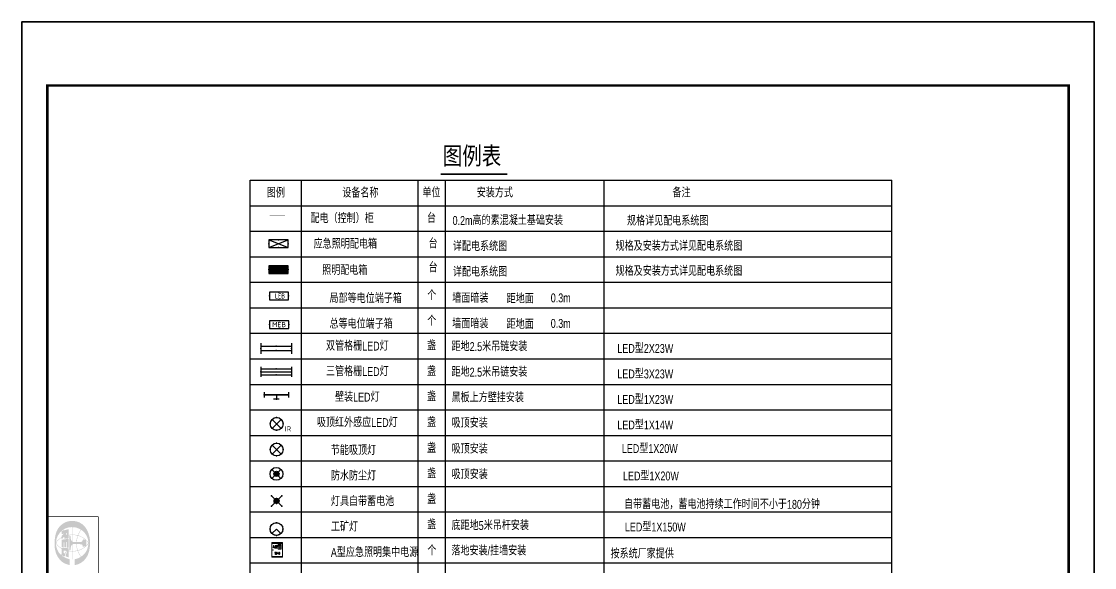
# Model space of a CAD drawing. Extents: x -124594 to 516503, y -3148 to 203159.
# Drawn here: x -58609 to -16589, y 181754 to 203159 of the extents above; entities that cross this region are included whole.
import ezdxf
from ezdxf.enums import TextEntityAlignment as Align

# ---------------------------------------------------------------- set-up
doc = ezdxf.new("R2010")
doc.units = 0
doc.header["$LTSCALE"] = 1000
doc.header["$MEASUREMENT"] = 0
for name, color, linetype in [('DIM_SYMB', 3, 'Continuous'), ('EQUIP-照明', 3, 'Continuous'), ('EQUIP-箱柜', 3, 'Continuous'), ('PMSBB', 3, 'Continuous'), ('PUB_TEXT', 7, 'Continuous'), ('PUB_TITLE', 4, 'Continuous'), ('SIG_TEXT', 7, 'Continuous'), ('图签目录', 255, 'Continuous'), ('打印框线', 7, 'Continuous'), ('标准打印框线2025-06-19-05-44', 7, 'Continuous')]:
    doc.layers.add(name, color=color, linetype=linetype)
doc.styles.add('-宋体', font='宋体.ttf', dxfattribs={"width": 0.7})
doc.styles.add('_TCH_LABEL', font='COMPLEX', dxfattribs={"bigfont": 'GBCBIG'})
doc.styles.add('_TEL_ATTDEF', font='GBENOR', dxfattribs={"width": 0.8, "height": 3, "bigfont": 'GBCBIG'})
doc.styles.add('_TEL_DIM', font='SIMPLEX', dxfattribs={"width": 0.8, "height": 3.5, "bigfont": 'HZTXT'})
doc.styles.add('HZTXT', font='ros.shx', dxfattribs={"width": 0.7, "bigfont": 'hztxt.shx'})
doc.styles.get("Standard").update_dxf_attribs({"font": 'gbenor.shx', "bigfont": 'gbcbig.shx'})
doc.styles.add('宋体', font='宋体.ttf')

# ---------------------------------------------------------------- blocks, each defined once
blk = doc.blocks.new('$equip$00001160')
for p, q in [((-1.2, 0.417), (-1.2, -0.417)), ((-1.2, 0.167), (1.2, 0.167)), ((1.2, 0.417), (1.2, -0.417)), ((-1.2, -0.167), (1.2, -0.167))]:
    blk.add_line(p, q)
at = {"const_width": 0.1}
for points in [[(-1.2, 0.167), (1.2, 0.167)], [(-1.2, -0.167), (1.2, -0.167)]]:
    blk.add_lwpolyline(points, dxfattribs=at)
at = {"layer": 'EQUIP-照明'}
for p in [(-1.2, 0), (0, 0.167), (1.2, 0), (0, -0.167)]:
    blk.add_point(p, dxfattribs=at)
at = {"layer": 'EQUIP-照明', "flags": 9}
blk.add_attdef('A', (0, 0), '', height=0.00002, dxfattribs=at)
blk = doc.blocks.new('*X98')
at = {"color": 0}
for p, q in [((-250, 33), (-83, 200)), ((-250, 68), (-118, 200)), ((-250, 104), (-154, 200)), ((-250, 139), (-189, 200)), ((-250, 174), (-224, 200)), ((-247, 0), (-47, 200)), ((-212, 0), (-12, 200)), ((-177, 0), (23, 200)), ((-141, 0), (59, 200)), ((-106, 0), (94, 200)), ((-71, 0), (129, 200)), ((-35, 0), (165, 200)), ((0, 0), (200, 200)), ((35, 0), (235, 200)), ((71, 0), (250, 179)), ((106, 0), (250, 144)), ((141, 0), (250, 109)), ((177, 0), (250, 73)), ((212, 0), (250, 38)), ((247, 0), (250, 3))]:
    blk.add_line(p, q, dxfattribs=at)
blk = doc.blocks.new('$equip$00001421')
for p, q in [((0.75, 0.6), (-0.75, 0.6)), ((-0.75, 0.6), (-0.75, 0)), ((-0.75, 0), (0.75, 0)), ((0.75, 0), (0.75, 0.6))]:
    blk.add_line(p, q)
at = {"const_width": 0.6}
blk.add_lwpolyline([(-0.75, 0.3), (0.75, 0.3)], dxfattribs=at)
for p in [(-0.75, 0.3), (0, 0.6), (0, 0), (0.75, 0.3)]:
    blk.add_point(p)
at = {"xscale": 0.0030000000006112, "yscale": 0.0030000000006112, "zscale": 0.0030000000006112}
blk.add_blockref('*X98', (0, 0), dxfattribs=at)
at = {"style": '_TCH_LABEL', "flags": 9}
blk.add_attdef('A', (0, 0), '', height=0.00002, dxfattribs=at)
blk = doc.blocks.new('$equip$00001424')
for p, q in [((-0.75, 0), (0.75, 0.6)), ((-0.75, 0.6), (0.75, 0)), ((0.75, 0.6), (-0.75, 0.6)), ((-0.75, 0.6), (-0.75, 0)), ((-0.75, 0), (0.75, 0)), ((0.75, 0), (0.75, 0.6))]:
    blk.add_line(p, q)
for p in [(-0.75, 0.3), (0, 0.6), (0, 0), (0.75, 0.3)]:
    blk.add_point(p)
at = {"style": '_TCH_LABEL', "flags": 9}
blk.add_attdef('A', (0, 0), '', height=0.00002, dxfattribs=at)
blk = doc.blocks.new('$equip$00002539')
for p, q in [((-0.354, 0.354), (0.354, -0.354)), ((0.354, 0.354), (-0.354, -0.354))]:
    blk.add_line(p, q)
at = {"const_width": 0.04}
blk.add_lwpolyline([(-0.5, 0, 1), (0.5, 0, 1), (-0.5, 0, 0.911406)], format="xyb", dxfattribs=at)
blk.add_circle((0, 0), 0.5)
for p in [(-0.5, 0), (0, 0.5), (0.5, 0), (0, -0.5)]:
    blk.add_point(p)
at = {"color": 7, "style": '_TEL_DIM', "flags": 1}
blk.add_attdef('A', text='', height=0.00002, dxfattribs=at).set_placement((0, 0), align=Align.MIDDLE_CENTER)
blk = doc.blocks.new('$equip$00001149')
for p, q in [((-0.354, 0.354), (0.354, -0.354)), ((0.354, 0.354), (-0.354, -0.354))]:
    blk.add_line(p, q)
for radius in [0.5, 0.2]:
    blk.add_circle((0, 0), radius)
for points in [[(-0.173, 0.1), (0.173, 0.1), (-0.2, 0), (0.2, 0)], [(-0.173, -0.1), (0.173, -0.1), (-0.2, 0), (0.2, 0)], [(-0.1, 0.173), (0.1, 0.173), (-0.173, 0.1), (0.173, 0.1)], [(0, 0.2), (0, 0.2), (-0.1, 0.173), (0.1, 0.173)], [(-0.1, -0.173), (0.1, -0.173), (-0.173, -0.1), (0.173, -0.1)], [(0, -0.2), (0, -0.2), (-0.1, -0.173), (0.1, -0.173)]]:
    blk.add_solid(points)
at = {"flags": 9}
blk.add_attdef('A', (0, 0), '', height=0.00002, dxfattribs=at)
blk = doc.blocks.new('$equip$00002908')
for p, q in [((0.75, 0.6), (-0.75, 0.6)), ((-0.75, 0.6), (-0.75, 0)), ((-0.75, 0), (0.75, 0)), ((0.75, 0), (0.75, 0.6))]:
    blk.add_line(p, q)
at = {"const_width": 0.05}
blk.add_lwpolyline([(-0.75, 0.6), (-0.75, 0), (0.75, 0), (0.75, 0.6), (-0.75, 0.6), (-0.75, 0)], dxfattribs=at)
for p in [(-0.75, 0.3), (0, 0.6), (0, 0), (0.75, 0.3)]:
    blk.add_point(p)
at = {"color": 7, "style": '_TEL_ATTDEF', "width": 0.8}
blk.add_text('LEB', height=0.4, dxfattribs=at).set_placement((-0.308, 0.1))
at = {"color": 7, "style": '_TEL_DIM', "flags": 1}
blk.add_attdef('A', text='', height=0.00002, rotation=90, dxfattribs=at).set_placement((0, 0), align=Align.MIDDLE_CENTER)
blk = doc.blocks.new('$equip$00002907')
for p, q in [((0.75, 0.6), (-0.75, 0.6)), ((-0.75, 0.6), (-0.75, 0)), ((-0.75, 0), (0.75, 0)), ((0.75, 0), (0.75, 0.6))]:
    blk.add_line(p, q)
at = {"const_width": 0.05}
blk.add_lwpolyline([(-0.75, 0.6), (-0.75, 0), (0.75, 0), (0.75, 0.6), (-0.75, 0.6), (-0.75, 0)], dxfattribs=at)
for p in [(-0.75, 0.3), (0, 0.6), (0, 0), (0.75, 0.3)]:
    blk.add_point(p)
at = {"color": 7, "style": '_TEL_DIM'}
blk.add_attdef('$TEXT$', text='', height=0.4, dxfattribs=at).set_placement((0, 0.3), align=Align.MIDDLE_CENTER)
at = {"color": 7, "style": '_TEL_DIM', "flags": 1}
for tag in ['A', 'REMARK']:
    blk.add_attdef(tag, text='', height=0.00002, dxfattribs=at).set_placement((0, 0), align=Align.MIDDLE_CENTER)
blk = doc.blocks.new('$equip$00001161')
for p, q in [((-1.2, 0.4), (-1.2, -0.4)), ((-1.2, 0.233), (1.2, 0.233)), ((-1.2, 0), (1.2, 0)), ((1.2, 0.4), (1.2, -0.4)), ((-1.2, -0.233), (1.2, -0.233))]:
    blk.add_line(p, q)
at = {"const_width": 0.08}
for points in [[(-1.2, 0.233), (1.2, 0.233)], [(-1.2, 0), (1.2, 0)], [(-1.2, -0.233), (1.2, -0.233)]]:
    blk.add_lwpolyline(points, dxfattribs=at)
at = {"layer": 'EQUIP-照明'}
for p in [(-1.2, 0), (0, 0.233), (1.2, 0), (0, -0.233)]:
    blk.add_point(p, dxfattribs=at)
at = {"layer": 'EQUIP-照明', "flags": 9}
blk.add_attdef('A', (0, 0), '', height=0.00002, dxfattribs=at)
blk = doc.blocks.new('$equip$00001164')
for p, q in [((-1.2, 0.66), (-1.2, 0.16)), ((-1.2, 0.41), (1.2, 0.41)), ((0, 0.41), (0, 0)), ((0, 0), (0, 0)), ((1.2, 0.66), (1.2, 0.16))]:
    blk.add_line(p, q)
at = {"const_width": 0.14}
for points in [[(-1.2, 0.41), (1.2, 0.41)], [(-0.28, 0), (0.28, 0)]]:
    blk.add_lwpolyline(points, dxfattribs=at)
for p in [(-1.2, 0.41), (0, 0.41), (0, 0), (1.2, 0.41)]:
    blk.add_point(p)
at = {"flags": 9}
blk.add_attdef('A', (0, 0), '', height=0.00002, dxfattribs=at)
blk = doc.blocks.new('$equip$00002530')
for p, q in [((-0.354, 0.354), (0.354, -0.354)), ((0.354, 0.354), (-0.354, -0.354))]:
    blk.add_line(p, q)
at = {"const_width": 0.0667}
blk.add_lwpolyline([(0, 0.5, -1), (0, -0.5, -1), (0, 0.5, -2.479085)], format="xyb", dxfattribs=at)
blk.add_circle((0, 0), 0.5)
for p in [(-0.5, 0), (0, 0.5), (0.5, 0), (0, -0.5)]:
    blk.add_point(p)
at = {"color": 7, "style": '_TEL_DIM', "flags": 1}
blk.add_attdef('A', text='', height=0.00002, dxfattribs=at).set_placement((0, 0), align=Align.MIDDLE_CENTER)
at = {"color": 7, "style": '_TEL_DIM'}
blk.add_attdef('$TEXT$', text='', height=0.4, dxfattribs=at).set_placement((0.887, -0.396), align=Align.MIDDLE_CENTER)
blk = doc.blocks.new('$equip$00001198')
for p, q in [((0.5, 0.5), (-0.5, -0.5)), ((-0.5, 0.5), (0.5, -0.5))]:
    blk.add_line(p, q)
blk.add_circle((0, 0), 0.25)
for p in [(-0.5, 0.5), (-0.25, 0), (0, 0.25), (0.25, 0), (0.5, 0.5), (-0.5, -0.5), (0, -0.25), (0.5, -0.5)]:
    blk.add_point(p)
for points in [[(-0.22, 0.12), (0.22, 0.12), (-0.25, 0), (0.25, 0)], [(-0.22, -0.12), (0.22, -0.12), (-0.25, 0), (0.25, 0)], [(-0.12, 0.22), (0.12, 0.22), (-0.22, 0.12), (0.22, 0.12)], [(0, 0.25), (0, 0.25), (-0.12, 0.22), (0.12, 0.22)], [(-0.12, -0.22), (0.12, -0.22), (-0.22, -0.12), (0.22, -0.12)], [(0, -0.25), (0, -0.25), (-0.12, -0.22), (0.12, -0.22)]]:
    blk.add_solid(points)
at = {"flags": 9}
blk.add_attdef('A', (0, 0), '', height=0.00002, dxfattribs=at)
blk = doc.blocks.new('$equip$00002831')
for q in [(-0.354, -0.354), (0.354, -0.354)]:
    blk.add_line((0, 0), q)
at = {"const_width": 0.0667}
blk.add_lwpolyline([(0.5, 0, 1), (-0.5, 0, 1), (0.5, 0, -2.700563)], format="xyb", dxfattribs=at)
blk.add_circle((0, 0), 0.5)
for p in [(-0.5, 0), (0, 0.5), (0.5, 0), (0, -0.5)]:
    blk.add_point(p)
at = {"color": 7, "style": '_TEL_DIM', "flags": 1}
for tag in ['A', 'REMARK']:
    blk.add_attdef(tag, text='', height=0.00002, dxfattribs=at).set_placement((0, 0), align=Align.MIDDLE_CENTER)
blk = doc.blocks.new('$equip_U$00000189(cyquan-PC)')
at = {"color": 254, "lineweight": 0}
for p, q in [((-0.28, -0.48), (-0.296, -0.48)), ((-0.296, -0.509), (-0.28, -0.509))]:
    blk.add_line(p, q, dxfattribs=at)
at = {"lineweight": 0}
for p, q in [((-0.254, -0.2), (-0.288, -0.346)), ((-0.288, -0.346), (-0.271, -0.346)), ((-0.271, -0.346), (-0.262, -0.301)), ((-0.262, -0.301), (-0.232, -0.301)), ((-0.259, -0.285), (-0.248, -0.234)), ((-0.236, -0.285), (-0.259, -0.285)), ((-0.241, -0.2), (-0.254, -0.2)), ((-0.248, -0.234), (-0.247, -0.234)), ((-0.247, -0.234), (-0.236, -0.285)), ((-0.207, -0.346), (-0.241, -0.2)), ((-0.232, -0.301), (-0.223, -0.346)), ((-0.223, -0.346), (-0.207, -0.346)), ((-0.146, -0.234), (-0.157, -0.234)), ((-0.157, -0.234), (-0.157, -0.25)), ((-0.157, -0.25), (-0.153, -0.25)), ((-0.146, -0.279), (-0.157, -0.286)), ((-0.157, -0.286), (-0.153, -0.292)), ((-0.146, -0.352), (-0.157, -0.351)), ((-0.157, -0.351), (-0.157, -0.367)), ((-0.157, -0.367), (-0.156, -0.367)), ((-0.156, -0.367), (-0.146, -0.366)), ((-0.153, -0.25), (-0.142, -0.249)), ((-0.153, -0.292), (-0.146, -0.302)), ((-0.138, -0.186), (-0.149, -0.185)), ((-0.149, -0.185), (-0.149, -0.2)), ((-0.149, -0.2), (-0.14, -0.2)), ((-0.134, -0.235), (-0.146, -0.234)), ((-0.139, -0.271), (-0.146, -0.279)), ((-0.146, -0.302), (-0.137, -0.294)), ((-0.146, -0.302), (-0.146, -0.302)), ((-0.134, -0.352), (-0.146, -0.352)), ((-0.146, -0.366), (-0.134, -0.366)), ((-0.142, -0.249), (-0.131, -0.249)), ((-0.139, -0.31), (-0.141, -0.326)), ((-0.141, -0.326), (-0.136, -0.325)), ((-0.14, -0.2), (-0.129, -0.199)), ((-0.138, -0.27), (-0.139, -0.271)), ((-0.128, -0.31), (-0.139, -0.31)), ((-0.126, -0.186), (-0.138, -0.186)), ((-0.133, -0.258), (-0.138, -0.27)), ((-0.137, -0.294), (-0.129, -0.283)), ((-0.136, -0.325), (-0.124, -0.325)), ((-0.13, -0.235), (-0.134, -0.235)), ((-0.134, -0.352), (-0.134, -0.352)), ((-0.087, -0.352), (-0.134, -0.352)), ((-0.134, -0.366), (-0.025, -0.366)), ((-0.131, -0.249), (-0.133, -0.258)), ((-0.129, -0.221), (-0.13, -0.235)), ((-0.129, -0.199), (-0.129, -0.206)), ((-0.129, -0.206), (-0.129, -0.221)), ((-0.129, -0.283), (-0.126, -0.276)), ((-0.117, -0.311), (-0.128, -0.31)), ((-0.087, -0.186), (-0.126, -0.186)), ((-0.126, -0.276), (-0.121, -0.264)), ((-0.124, -0.325), (-0.113, -0.325)), ((-0.121, -0.264), (-0.118, -0.249)), ((-0.118, -0.23), (-0.117, -0.217)), ((-0.118, -0.235), (-0.118, -0.23)), ((-0.096, -0.235), (-0.118, -0.235)), ((-0.118, -0.249), (-0.096, -0.249)), ((-0.117, -0.199), (-0.096, -0.199)), ((-0.117, -0.217), (-0.117, -0.199)), ((-0.113, -0.311), (-0.117, -0.311)), ((-0.087, -0.311), (-0.113, -0.311)), ((-0.113, -0.325), (-0.087, -0.325)), ((-0.096, -0.275), (-0.097, -0.29)), ((-0.097, -0.29), (-0.082, -0.29)), ((-0.096, -0.199), (-0.096, -0.235)), ((-0.096, -0.249), (-0.096, -0.259)), ((-0.096, -0.259), (-0.096, -0.262)), ((-0.096, -0.262), (-0.096, -0.275)), ((-0.076, -0.186), (-0.087, -0.186)), ((-0.087, -0.292), (-0.087, -0.297)), ((-0.073, -0.292), (-0.087, -0.292)), ((-0.087, -0.297), (-0.087, -0.311)), ((-0.087, -0.325), (-0.087, -0.352)), ((-0.083, -0.199), (-0.081, -0.199)), ((-0.083, -0.235), (-0.083, -0.199)), ((-0.072, -0.234), (-0.083, -0.235)), ((-0.083, -0.235), (-0.083, -0.249)), ((-0.083, -0.249), (-0.083, -0.235)), ((-0.083, -0.249), (-0.076, -0.249)), ((-0.083, -0.26), (-0.083, -0.249)), ((-0.083, -0.274), (-0.083, -0.26)), ((-0.083, -0.288), (-0.083, -0.274)), ((-0.082, -0.29), (-0.083, -0.288)), ((-0.081, -0.199), (-0.069, -0.2)), ((-0.069, -0.185), (-0.076, -0.186)), ((-0.076, -0.249), (-0.064, -0.25)), ((-0.074, -0.307), (-0.073, -0.292)), ((-0.074, -0.311), (-0.074, -0.307)), ((-0.045, -0.311), (-0.074, -0.311)), ((-0.074, -0.325), (-0.045, -0.325)), ((-0.074, -0.352), (-0.074, -0.325)), ((-0.025, -0.352), (-0.074, -0.352)), ((-0.064, -0.234), (-0.072, -0.234)), ((-0.069, -0.2), (-0.069, -0.185)), ((-0.064, -0.25), (-0.064, -0.234)), ((-0.057, -0.19), (-0.056, -0.201)), ((-0.043, -0.19), (-0.057, -0.19)), ((-0.056, -0.254), (-0.057, -0.269)), ((-0.057, -0.269), (-0.043, -0.269)), ((-0.056, -0.201), (-0.056, -0.216)), ((-0.056, -0.216), (-0.056, -0.243)), ((-0.056, -0.243), (-0.056, -0.254)), ((-0.033, -0.311), (-0.045, -0.311)), ((-0.045, -0.325), (-0.043, -0.325)), ((-0.044, -0.203), (-0.043, -0.19)), ((-0.044, -0.216), (-0.044, -0.203)), ((-0.044, -0.243), (-0.044, -0.216)), ((-0.044, -0.256), (-0.044, -0.243)), ((-0.043, -0.269), (-0.044, -0.256)), ((-0.043, -0.325), (-0.032, -0.325)), ((-0.041, -0.279), (-0.039, -0.286)), ((-0.028, -0.279), (-0.041, -0.279)), ((-0.039, -0.286), (-0.035, -0.299)), ((-0.035, -0.299), (-0.024, -0.296)), ((-0.022, -0.31), (-0.033, -0.311)), ((-0.032, -0.325), (-0.021, -0.326)), ((-0.026, -0.278), (-0.028, -0.279)), ((-0.025, -0.265), (-0.026, -0.278)), ((-0.025, -0.175), (-0.025, -0.176)), ((-0.012, -0.175), (-0.025, -0.175)), ((-0.025, -0.176), (-0.025, -0.19)), ((-0.025, -0.19), (-0.025, -0.205)), ((-0.025, -0.205), (-0.025, -0.265)), ((-0.014, -0.352), (-0.025, -0.352)), ((-0.025, -0.366), (-0.014, -0.366)), ((-0.024, -0.296), (-0.016, -0.29)), ((-0.021, -0.31), (-0.022, -0.31)), ((-0.021, -0.326), (-0.021, -0.31)), ((-0.016, -0.29), (-0.014, -0.285)), ((-0.014, -0.285), (-0.013, -0.269)), ((-0.003, -0.351), (-0.014, -0.352)), ((-0.014, -0.366), (-0.003, -0.367)), ((-0.013, -0.203), (-0.012, -0.189)), ((-0.013, -0.205), (-0.013, -0.203)), ((-0.013, -0.269), (-0.013, -0.205)), ((-0.012, -0.189), (-0.012, -0.175)), ((-0.003, -0.367), (-0.003, -0.351))]:
    blk.add_line(p, q, dxfattribs=at)
at = {"color": 7, "lineweight": 0}
for p, q in [((-0.101, -0.654), (-0.174, -0.654)), ((-0.174, -0.654), (-0.174, -0.671)), ((-0.174, -0.671), (-0.146, -0.671)), ((-0.146, -0.671), (-0.146, -0.808)), ((-0.129, -0.671), (-0.101, -0.671)), ((-0.129, -0.808), (-0.129, -0.671)), ((-0.101, -0.671), (-0.101, -0.654)), ((-0.088, -0.654), (-0.054, -0.739)), ((-0.071, -0.654), (-0.088, -0.654)), ((-0.046, -0.72), (-0.071, -0.654)), ((-0.045, -0.72), (-0.046, -0.72)), ((-0.02, -0.654), (-0.045, -0.72)), ((-0.037, -0.739), (-0.004, -0.654)), ((-0.004, -0.654), (-0.02, -0.654)), ((0.005, -0.722), (0.087, -0.722)), ((0.005, -0.736), (0.005, -0.722)), ((0.087, -0.722), (0.087, -0.736)), ((0.101, -0.654), (0.101, -0.808)), ((0.126, -0.654), (0.101, -0.654)), ((0.118, -0.671), (0.126, -0.671)), ((0.118, -0.791), (0.118, -0.671)), ((0.138, -0.656), (0.126, -0.654)), ((0.126, -0.671), (0.134, -0.672)), ((0.134, -0.672), (0.144, -0.677)), ((0.149, -0.659), (0.138, -0.656)), ((0.144, -0.677), (0.152, -0.685)), ((0.158, -0.665), (0.149, -0.659)), ((0.152, -0.685), (0.154, -0.689)), ((0.154, -0.689), (0.158, -0.7)), ((0.165, -0.672), (0.158, -0.665)), ((0.158, -0.7), (0.16, -0.714)), ((0.16, -0.714), (0.16, -0.732)), ((0.17, -0.681), (0.165, -0.672)), ((0.174, -0.693), (0.17, -0.681)), ((0.176, -0.707), (0.174, -0.693)), ((0.177, -0.723), (0.176, -0.707)), ((0.178, -0.732), (0.177, -0.723)), ((-0.146, -0.808), (-0.129, -0.808)), ((-0.054, -0.739), (-0.054, -0.808)), ((-0.054, -0.808), (-0.037, -0.808)), ((-0.037, -0.808), (-0.037, -0.739)), ((0.087, -0.736), (0.005, -0.736)), ((0.087, -0.736), (0.087, -0.736)), ((0.101, -0.808), (0.126, -0.808)), ((0.126, -0.791), (0.118, -0.791)), ((0.138, -0.789), (0.126, -0.791)), ((0.126, -0.808), (0.135, -0.807)), ((0.135, -0.807), (0.146, -0.804)), ((0.147, -0.783), (0.138, -0.789)), ((0.146, -0.804), (0.156, -0.798)), ((0.152, -0.777), (0.147, -0.783)), ((0.156, -0.768), (0.152, -0.777)), ((0.159, -0.756), (0.156, -0.768)), ((0.156, -0.798), (0.164, -0.79)), ((0.16, -0.74), (0.159, -0.756)), ((0.16, -0.732), (0.16, -0.74)), ((0.164, -0.79), (0.167, -0.786)), ((0.167, -0.786), (0.171, -0.776)), ((0.171, -0.776), (0.175, -0.763)), ((0.175, -0.763), (0.177, -0.749)), ((0.177, -0.749), (0.178, -0.732))]:
    blk.add_line(p, q, dxfattribs=at)
at = {"color": 5, "lineweight": 0}
for p, q in [((0.054, -0.443), (0.054, -0.119)), ((0.054, -0.119), (0.27, -0.119)), ((0.27, -0.443), (0.054, -0.443)), ((0.098, -0.227), (0.098, -0.154)), ((0.098, -0.154), (0.225, -0.154)), ((0.225, -0.227), (0.098, -0.227)), ((0.225, -0.154), (0.225, -0.227)), ((0.27, -0.119), (0.27, -0.443))]:
    blk.add_line(p, q, dxfattribs=at)
at = {"lineweight": 0}
blk.add_lwpolyline([(-0.36, 0), (0.36, 0), (0.36, -0.99), (-0.36, -0.99)], close=True, dxfattribs=at)
for points in [[(-0.36, -0.019), (0.36, -0.019)], [(-0.36, -0.049), (0.36, -0.049)], [(-0.36, -0.94), (0.36, -0.94)], [(-0.36, -0.973), (0.36, -0.973)]]:
    blk.add_lwpolyline(points, dxfattribs=at)
at = {"color": 5, "lineweight": 0}
for centre, radius in [((0.09, -0.296), 0.00495), ((0.089, -0.329), 0.00198), ((0.089, -0.352), 0.00198), ((0.09, -0.296), 0.00045), ((0.126, -0.329), 0.0063), ((0.126, -0.373), 0.0063), ((0.126, -0.296), 0.00495), ((0.126, -0.296), 0.00045), ((0.162, -0.329), 0.0063), ((0.162, -0.373), 0.0063), ((0.162, -0.296), 0.00495), ((0.162, -0.296), 0.00045), ((0.198, -0.329), 0.0063), ((0.198, -0.373), 0.0063), ((0.198, -0.296), 0.00495), ((0.198, -0.296), 0.00045), ((0.234, -0.329), 0.0063), ((0.234, -0.373), 0.0063), ((0.234, -0.296), 0.00495), ((0.234, -0.296), 0.00045)]:
    blk.add_circle(centre, radius, dxfattribs=at)
at = {"color": 254, "lineweight": 0}
for start, end in [(119.1103, 240.8897), (299.11037, 60.88963)]:
    blk.add_arc((-0.288, -0.495), 0.0171, start, end, dxfattribs=at)
at = {"color": 7, "style": '_TEL_DIM', "flags": 1}
for tag in ['A', 'REMARK']:
    blk.add_attdef(tag, text='', height=0.00002, dxfattribs=at).set_placement((0, 0), align=Align.MIDDLE_CENTER)
blk = doc.blocks.new('A$C0F185FAE')
h = blk.add_hatch(color=0)
h.dxf.hatch_style = 1
h.paths.add_polyline_path([(2022, 1331), (2014, 1348), (2009, 1355), (1997, 1369), (1987, 1384), (1982, 1391), (1972, 1406), (1948, 1430), (1937, 1442), (1913, 1466), (1866, 1499), (1843, 1518), (1800, 1556), (1778, 1563), (1767, 1569), (1750, 1585), (1695, 1616), (1666, 1630), (1606, 1653), (1576, 1663), (1561, 1668), (1531, 1678), (1503, 1683), (1489, 1688), (1463, 1700), (1440, 1700), (1428, 1702), (1406, 1710), (1353, 1714), (1327, 1718), (1275, 1731), (1253, 1727), (1240, 1729), (1219, 1738), (1106, 1738), (1050, 1738), (938, 1738), (893, 1728), (870, 1723), (825, 1713), (797, 1715), (782, 1713), (756, 1703), (716, 1694), (696, 1689), (656, 1678), (626, 1668), (611, 1663), (581, 1653), (557, 1642), (544, 1637), (519, 1628), (489, 1613), (474, 1606), (444, 1591), (398, 1565), (375, 1552), (331, 1522), (285, 1492), (263, 1474), (225, 1435), (227, 1429), (222, 1425), (199, 1403), (188, 1391), (166, 1369), (139, 1325), (124, 1304), (94, 1263), (95, 1254), (92, 1248), (84, 1244), (63, 1196), (54, 1172), (38, 1122), (31, 1098), (28, 1086), (22, 1063), (17, 1038), (14, 1025), (9, 1000), (10, 985), (8, 976), (0, 963), (0, 878), (0, 835), (0, 750), (12, 711), (17, 691), (22, 650), (32, 620), (37, 605), (47, 575), (72, 512), (89, 481), (128, 425), (136, 409), (141, 401), (153, 388), (178, 355), (190, 339), (216, 306), (239, 283), (251, 271), (275, 247), (310, 224), (326, 210), (356, 181), (383, 172), (396, 165), (419, 147), (503, 108), (546, 91), (634, 63), (669, 55), (686, 51), (719, 41), (733, 37), (741, 35), (756, 34), (781, 29), (794, 27), (819, 22), (870, 20), (895, 15), (944, 0), (1054, 0), (1109, 0), (1219, 0), (1234, 5), (1241, 8), (1256, 13), (1314, 14), (1343, 17), (1400, 28), (1436, 34), (1453, 37), (1488, 47), (1549, 61), (1580, 71), (1638, 97), (1673, 114), (1690, 123), (1725, 141), (1748, 155), (1759, 163), (1781, 178), (1798, 186), (1805, 191), (1819, 203), (1847, 223), (1860, 233), (1888, 253), (1932, 297), (1953, 319), (1997, 363), (2024, 406), (2038, 428), (2069, 469), (2080, 505), (2087, 523), (2103, 556), (2109, 577), (2114, 588), (2125, 606), (2124, 624), (2127, 634), (2135, 650), (2148, 686), (2153, 706), (2157, 744), (2153, 743), (2150, 747), (2150, 750), (2043, 750), (1989, 750), (1882, 750), (1866, 713), (1859, 694), (1847, 656), (1837, 626), (1832, 611), (1822, 581), (1805, 538), (1795, 516), (1772, 475), (1767, 458), (1761, 449), (1747, 438), (1739, 444), (1735, 447), (1725, 450), (1723, 459), (1722, 469), (1730, 487), (1731, 499), (1728, 519), (1725, 521), (1725, 525), (1678, 525), (1654, 525), (1606, 525), (1556, 552), (1530, 564), (1475, 581), (1475, 589), (1475, 593), (1475, 600), (1520, 600), (1543, 600), (1588, 600), (1592, 583), (1597, 575), (1610, 563), (1618, 558), (1627, 561), (1631, 569), (1676, 569), (1699, 569), (1744, 569), (1754, 607), (1761, 626), (1775, 663), (1778, 675), (1776, 684), (1769, 694), (1656, 694), (1600, 694), (1488, 694), (1480, 700), (1479, 711), (1485, 719), (1485, 739), (1487, 750), (1494, 769), (1494, 801), (1494, 818), (1494, 850), (1646, 850), (1723, 850), (1875, 850), (1882, 858), (1883, 865), (1882, 875), (1729, 875), (1653, 875), (1500, 875), (1501, 879), (1497, 882), (1494, 881), (1494, 911), (1494, 926), (1494, 956), (1491, 956), (1490, 956), (1488, 956), (1488, 981), (1488, 994), (1488, 1019), (1475, 1061), (1471, 1084), (1469, 1128), (1490, 1140), (1502, 1145), (1525, 1153), (1575, 1178), (1600, 1191), (1650, 1216), (1691, 1240), (1710, 1253), (1747, 1281), (1756, 1283), (1762, 1281), (1769, 1275), (1768, 1267), (1771, 1260), (1778, 1256), (1793, 1226), (1801, 1211), (1816, 1181), (1828, 1149), (1834, 1133), (1847, 1100), (1852, 1094), (1853, 1089), (1853, 1081), (1861, 1051), (1865, 1036), (1872, 1006), (1875, 994), (1880, 987), (1891, 981), (1995, 981), (2047, 981), (2150, 981), (2161, 1001), (2162, 1017), (2153, 1038), (2136, 1109), (2124, 1145), (2094, 1213), (2068, 1262), (2054, 1286)])
h.paths.add_polyline_path([(1740, 1311), (1738, 1297), (1697, 1267), (1676, 1253), (1631, 1228), (1596, 1211), (1579, 1202), (1544, 1185), (1536, 1182), (1533, 1181), (1525, 1178), (1503, 1167), (1491, 1161), (1469, 1150), (1459, 1156), (1454, 1163), (1453, 1175), (1444, 1197), (1441, 1208), (1435, 1231), (1423, 1256), (1418, 1268), (1410, 1294), (1395, 1324), (1387, 1339), (1372, 1369), (1357, 1386), (1350, 1397), (1344, 1419), (1299, 1475), (1277, 1504), (1231, 1560), (1198, 1596), (1179, 1612), (1138, 1638), (1131, 1642), (1128, 1649), (1131, 1656), (1179, 1650), (1203, 1647), (1250, 1641), (1280, 1632), (1295, 1628), (1325, 1622), (1355, 1612), (1370, 1607), (1400, 1597), (1420, 1584), (1433, 1579), (1456, 1575), (1477, 1558), (1489, 1551), (1513, 1538), (1561, 1506), (1585, 1488), (1628, 1450), (1670, 1404), (1690, 1381), (1728, 1331), (1738, 1321)], flags=16)
h.paths.add_polyline_path([(1428, 1181), (1438, 1147), (1432, 1140), (1428, 1137), (1419, 1135), (1337, 1113), (1296, 1104), (1213, 1088), (1180, 1088), (1164, 1088), (1131, 1088), (1131, 1150), (1131, 1181), (1131, 1244), (1134, 1244), (1135, 1244), (1138, 1244), (1138, 1271), (1138, 1285), (1138, 1313), (1144, 1318), (1147, 1323), (1147, 1331), (1155, 1335), (1158, 1342), (1156, 1350), (1183, 1366), (1198, 1373), (1228, 1381), (1241, 1380), (1251, 1386), (1256, 1397), (1256, 1421), (1256, 1433), (1256, 1456), (1247, 1465), (1245, 1476), (1250, 1488), (1255, 1488), (1257, 1490), (1260, 1494), (1281, 1467), (1291, 1454), (1310, 1425), (1325, 1403), (1332, 1392), (1347, 1369), (1365, 1334), (1373, 1316), (1391, 1281), (1398, 1261), (1402, 1251), (1410, 1231), (1422, 1198)], flags=16)
h.paths.add_polyline_path([(1444, 1119), (1454, 1066), (1459, 1040), (1469, 988), (1466, 955), (1467, 939), (1472, 906), (1478, 895), (1477, 885), (1469, 875), (1345, 875), (1283, 875), (1160, 875), (1146, 891), (1140, 900), (1131, 919), (1131, 976), (1131, 1005), (1131, 1063), (1138, 1058), (1147, 1061), (1150, 1069), (1175, 1069), (1188, 1069), (1213, 1069), (1220, 1070), (1224, 1071), (1231, 1072), (1261, 1077), (1276, 1080), (1306, 1085), (1361, 1098), (1389, 1105)], flags=16)
h.paths.add_polyline_path([(1469, 850), (1469, 847), (1470, 845), (1472, 844), (1479, 837), (1478, 824), (1469, 819), (1469, 786), (1469, 770), (1469, 738), (1462, 721), (1460, 712), (1456, 694), (1415, 694), (1395, 694), (1353, 694), (1350, 690), (1348, 688), (1344, 684), (1339, 664), (1337, 654), (1331, 634), (1322, 632), (1316, 633), (1306, 638), (1304, 650), (1305, 657), (1310, 669), (1315, 677), (1314, 687), (1306, 694), (1136, 694), (1051, 694), (881, 694), (882, 690), (878, 688), (876, 668), (877, 657), (881, 638), (875, 640), (869, 637), (866, 631), (863, 634), (862, 635), (859, 638), (852, 660), (848, 671), (844, 694), (791, 694), (765, 694), (713, 694), (713, 697), (712, 699), (709, 700), (703, 720), (700, 730), (694, 750), (694, 790), (694, 810), (694, 850), (799, 850), (851, 850), (956, 850), (959, 858), (969, 861), (975, 856), (979, 851), (981, 847), (981, 841), (968, 836), (961, 832), (950, 822), (920, 812), (905, 807), (875, 797), (871, 796), (869, 795), (866, 794), (849, 794), (841, 794), (825, 794), (818, 793), (814, 792), (806, 791), (776, 786), (761, 783), (731, 778), (728, 774), (726, 773), (722, 769), (715, 753), (716, 740), (725, 725), (1010, 725), (1153, 725), (1438, 725), (1436, 730), (1437, 734), (1441, 738), (1447, 753), (1446, 764), (1438, 778), (1430, 779), (1426, 780), (1419, 781), (1396, 785), (1385, 787), (1363, 791), (1355, 792), (1351, 793), (1344, 794), (1331, 794), (1325, 794), (1313, 794), (1293, 799), (1283, 801), (1263, 806), (1229, 814), (1212, 822), (1185, 844), (1182, 847), (1184, 852), (1188, 853), (1193, 858), (1203, 857), (1206, 850), (1311, 850), (1364, 850)], flags=16)
h.paths.add_polyline_path([(1194, 1550), (1184, 1546), (1175, 1549), (1169, 1556), (1096, 1556), (1060, 1556), (988, 1556), (985, 1549), (976, 1546), (969, 1550), (969, 1556), (969, 1560), (969, 1566), (1005, 1597), (1023, 1613), (1060, 1644), (1068, 1651), (1076, 1653), (1088, 1650), (1125, 1618), (1144, 1603), (1185, 1575), (1193, 1569), (1197, 1561)], flags=16)
h.paths.add_polyline_path([(1031, 1238), (1031, 1180), (1031, 1151), (1031, 1094), (1015, 1086), (1005, 1085), (988, 1088), (969, 1096), (957, 1098), (938, 1094), (911, 1104), (897, 1107), (869, 1110), (847, 1117), (836, 1119), (813, 1122), (794, 1132), (783, 1135), (763, 1138), (747, 1141), (738, 1148), (731, 1163), (742, 1201), (748, 1220), (763, 1256), (789, 1319), (805, 1349), (841, 1406), (852, 1420), (858, 1428), (866, 1444), (881, 1458), (887, 1468), (894, 1488), (901, 1488), (905, 1488), (913, 1488), (913, 1463), (913, 1450), (913, 1425), (903, 1417), (902, 1404), (910, 1394), (940, 1379), (955, 1372), (988, 1363), (1006, 1346), (1015, 1335), (1025, 1313), (1025, 1283), (1025, 1268), (1025, 1238), (1028, 1238), (1029, 1238)], flags=16)
h.paths.add_polyline_path([(1494, 556), (1525, 538), (1542, 530), (1575, 516), (1583, 499), (1585, 487), (1581, 469), (1574, 464), (1570, 459), (1569, 450), (1526, 450), (1505, 450), (1463, 450), (1463, 453), (1462, 455), (1460, 456), (1457, 494), (1458, 513), (1463, 550), (1473, 558), (1482, 559)], flags=16)
h.paths.add_polyline_path([(1031, 1063), (1031, 1003), (1031, 973), (1031, 913), (1022, 899), (1018, 891), (1013, 875), (885, 875), (821, 875), (694, 875), (696, 880), (695, 884), (691, 888), (682, 903), (683, 918), (694, 931), (694, 964), (694, 980), (694, 1013), (707, 1048), (711, 1068), (713, 1106), (719, 1114), (721, 1119), (725, 1128), (754, 1125), (768, 1120), (794, 1106), (868, 1088), (906, 1081), (981, 1069), (999, 1069), (1008, 1069), (1025, 1069), (1025, 1065), (1028, 1062)], flags=16)
h.paths.add_polyline_path([(1321, 612), (1325, 606), (1325, 588), (1325, 578), (1325, 559), (1324, 548), (1323, 543), (1322, 531), (1317, 486), (1315, 464), (1310, 419), (1306, 391), (1304, 378), (1300, 350), (1306, 345), (1311, 343), (1319, 344), (1321, 338), (1322, 336), (1325, 331), (1291, 280), (1273, 255), (1235, 206), (1208, 180), (1195, 167), (1169, 141), (1156, 135), (1150, 130), (1141, 119), (1120, 102), (1107, 95), (1081, 88), (1038, 109), (1017, 121), (978, 150), (931, 195), (909, 221), (872, 275), (860, 289), (855, 296), (847, 313), (838, 319), (834, 326), (834, 338), (854, 343), (864, 345), (884, 350), (881, 360), (879, 365), (875, 375), (870, 375), (868, 375), (863, 375), (863, 379), (863, 381), (863, 384), (845, 408), (833, 418), (806, 431), (806, 435), (806, 437), (806, 441), (800, 451), (793, 455), (781, 456), (781, 464), (781, 468), (781, 475), (816, 475), (834, 475), (869, 475), (868, 479), (872, 481), (871, 509), (870, 523), (869, 550), (861, 568), (859, 578), (856, 597), (862, 607), (870, 612), (881, 613), (887, 591), (889, 579), (891, 556), (898, 519), (900, 500), (900, 463), (905, 448), (908, 440), (913, 425), (913, 400), (913, 388), (913, 363), (920, 358), (924, 353), (925, 344), (1060, 344), (1128, 344), (1263, 344), (1262, 347), (1265, 351), (1269, 350), (1273, 375), (1275, 388), (1278, 413), (1286, 426), (1285, 438), (1275, 450), (1185, 450), (1140, 450), (1050, 450), (1051, 453), (1049, 455), (1047, 456), (1041, 465), (1042, 475), (1050, 481), (1078, 481), (1091, 481), (1119, 481), (1119, 479), (1119, 478), (1119, 475), (1180, 475), (1211, 475), (1272, 475), (1276, 479), (1278, 481), (1281, 484), (1287, 500), (1289, 508), (1291, 525), (1298, 538), (1297, 551), (1288, 563), (1189, 563), (1140, 563), (1041, 563), (1036, 568), (1033, 570), (1028, 575), (1024, 581), (1025, 589), (1031, 594), (1135, 594), (1187, 594), (1291, 594), (1297, 600), (1300, 603), (1306, 609), (1313, 614)], flags=16)
h.paths.add_polyline_path([(1726, 429), (1732, 426), (1735, 419), (1729, 398), (1725, 387), (1713, 369), (1709, 362), (1701, 359), (1694, 363), (1699, 383), (1701, 393), (1706, 413), (1707, 421), (1711, 426), (1719, 428)], flags=16)
h.paths.add_polyline_path([(1026, 1638), (1019, 1631), (1006, 1628), (970, 1592), (952, 1574), (916, 1538), (912, 1529), (906, 1522), (873, 1491), (858, 1472), (834, 1431), (819, 1409), (812, 1398), (797, 1375), (782, 1345), (774, 1330), (759, 1300), (737, 1249), (727, 1222), (709, 1169), (707, 1163), (700, 1160), (694, 1163), (693, 1168), (686, 1172), (681, 1169), (648, 1183), (631, 1191), (600, 1210), (570, 1225), (555, 1232), (525, 1247), (519, 1254), (515, 1256), (506, 1260), (503, 1267), (496, 1270), (488, 1269), (469, 1285), (460, 1294), (444, 1313), (459, 1338), (467, 1351), (484, 1375), (526, 1416), (546, 1437), (588, 1478), (612, 1497), (625, 1505), (650, 1522), (654, 1530), (661, 1533), (669, 1531), (677, 1542), (682, 1547), (694, 1553), (729, 1571), (746, 1580), (781, 1597), (830, 1615), (856, 1623), (906, 1635), (949, 1644), (970, 1648), (1013, 1653), (1017, 1658), (1025, 1656), (1028, 1650)], flags=16)
h.paths.add_polyline_path([(1675, 344), (1677, 336), (1676, 331), (1672, 325), (1643, 296), (1629, 282), (1600, 253), (1583, 241), (1574, 234), (1556, 222), (1553, 214), (1546, 211), (1538, 213), (1530, 202), (1524, 197), (1513, 191), (1488, 178), (1475, 172), (1450, 159), (1418, 140), (1399, 132), (1363, 122), (1317, 103), (1293, 97), (1244, 91), (1215, 81), (1199, 79), (1169, 81), (1153, 75), (1145, 73), (1128, 69), (1126, 71), (1125, 73), (1122, 75), (1144, 101), (1158, 112), (1188, 128), (1211, 152), (1223, 164), (1247, 188), (1279, 226), (1294, 246), (1322, 288), (1330, 291), (1333, 298), (1331, 306), (1346, 320), (1353, 328), (1366, 344), (1482, 346), (1540, 345), (1656, 341), (1664, 342), (1668, 342)], flags=16)
h.paths.add_polyline_path([(697, 1138), (689, 1075), (684, 1043), (669, 981), (669, 939), (669, 918), (669, 875), (524, 875), (451, 875), (306, 875), (308, 880), (307, 884), (303, 888), (302, 890), (304, 894), (306, 894), (306, 919), (306, 931), (306, 956), (308, 964), (308, 968), (309, 975), (314, 1005), (317, 1020), (322, 1050), (331, 1074), (334, 1087), (338, 1113), (357, 1149), (365, 1168), (381, 1206), (394, 1242), (404, 1259), (428, 1288), (443, 1280), (450, 1276), (463, 1266), (502, 1240), (522, 1227), (563, 1203), (588, 1191), (600, 1185), (625, 1172), (655, 1162), (670, 1155)], flags=16)
h.paths.add_polyline_path([(669, 850), (664, 828), (666, 815), (675, 794), (673, 769), (673, 756), (678, 731), (686, 718), (684, 706), (675, 694), (568, 694), (514, 694), (406, 694), (404, 676), (405, 667), (409, 650), (419, 626), (423, 613), (428, 588), (438, 548), (443, 528), (453, 488), (453, 480), (455, 475), (459, 469), (461, 459), (461, 453), (456, 444), (445, 440), (440, 439), (428, 438), (426, 440), (422, 444), (387, 495), (373, 523), (353, 581), (341, 613), (336, 629), (328, 663), (319, 683), (316, 696), (319, 719), (314, 731), (311, 738), (306, 750), (309, 780), (308, 795), (303, 825), (297, 833), (299, 844), (306, 850), (451, 850), (524, 850)], flags=16)
h.paths.add_polyline_path([(687, 594), (690, 585), (688, 575), (678, 573), (669, 572), (652, 576), (641, 576), (625, 569), (613, 578), (602, 580), (588, 575), (590, 580), (588, 584), (584, 588), (583, 596), (591, 605), (600, 603), (602, 602), (606, 604), (606, 606), (633, 606), (646, 606), (672, 606), (674, 604), (676, 603), (678, 600)], flags=16)
h.paths.add_polyline_path([(800, 344), (803, 336), (805, 332), (809, 325), (821, 311), (826, 304), (834, 288), (842, 284), (845, 277), (844, 269), (872, 240), (885, 224), (906, 191), (955, 144), (981, 122), (1035, 81), (1029, 74), (1021, 72), (1013, 75), (994, 84), (982, 85), (963, 81), (910, 95), (884, 102), (831, 116), (810, 127), (798, 131), (775, 138), (723, 162), (698, 177), (650, 209), (646, 217), (640, 220), (631, 219), (615, 238), (604, 247), (581, 259), (551, 289), (536, 304), (506, 334), (510, 337), (512, 339), (513, 344), (563, 344), (588, 344), (638, 344), (637, 348), (641, 350), (637, 394), (632, 416), (616, 456), (622, 458), (626, 457), (631, 453), (675, 409), (697, 388), (741, 344), (764, 344), (776, 344)], flags=16)
h.paths.add_polyline_path([(469, 425), (476, 404), (480, 393), (488, 372), (485, 365), (479, 362), (472, 363), (467, 374), (464, 380), (456, 391), (448, 399), (446, 408), (450, 419), (456, 424), (461, 426)], flags=16)
blk = doc.blocks.new('ztwj_202506190545')
at = {"const_width": 35.9}
for points in [[(19400, 3000), (58400, 3000)], [(19400, 3000), (19400, 1000)]]:
    blk.add_lwpolyline(points, dxfattribs=at)
at = {"xscale": 0.7999999999999925, "yscale": 0.7999999999999925, "zscale": 0.7999999999999925}
blk.add_blockref('A$C0F185FAE', (19569, 1284), dxfattribs=at)
at = {"layer": '图签目录', "lineweight": 30, "width": 0.8, "flags": 104}
for tag, p in [('建设单位', (34800, 2466)), ('工程名称', (42800, 2492)), ('图纸名称', (50800, 2500))]:
    blk.add_attdef(tag, text='', height=300, dxfattribs=at).set_placement(p, align=Align.MIDDLE_CENTER)
at = {"layer": '图签目录', "style": '宋体', "width": 0.8}
for tag, p in [('图纸编号', (57108, 2513)), ('图纸时间', (48925, 1528)), ('设计号', (52800, 1500))]:
    blk.add_attdef(tag, text='', height=300, dxfattribs=at).set_placement(p, align=Align.MIDDLE)
for tag, p in [('65', (54797, 1364)), ('3', (57097, 1347))]:
    blk.add_attdef(tag, text='', height=300, dxfattribs=at).set_placement(p, align=Align.CENTER)

msp = doc.modelspace()

# ---------------------------------------------------------------- linework, layer by layer
at = {"layer": 'DIM_SYMB', "const_width": 70}
msp.add_lwpolyline([(-42200, 197171), (-39586, 197171)], dxfattribs=at)
at = {"layer": 'EQUIP-箱柜', "const_width": 5, "elevation": 0}
for points in [[(-48288, 195551), (-48888, 195551)], [(-48888, 195551), (-48888, 195151)], [(-48288, 195551), (-48288, 195151)], [(-48288, 195151), (-48888, 195151)]]:
    msp.add_lwpolyline(points, dxfattribs=at)
at = {"layer": 'PMSBB', "color": 7, "linetype": 'Continuous', "ltscale": 1000}
for p, q in [((-49648, 196935), (-24531, 196935)), ((-49648, 195935), (-24531, 195935)), ((-49648, 194935), (-24531, 194935)), ((-49648, 192935), (-24531, 192935)), ((-49648, 191935), (-24531, 191935)), ((-49648, 190935), (-24531, 190935)), ((-49648, 190935), (-24531, 190935)), ((-49648, 190935), (-24531, 190935)), ((-49648, 188935), (-24531, 188935)), ((-49648, 187935), (-24531, 187935)), ((-49648, 186935), (-24531, 186935)), ((-49648, 185935), (-24531, 185935)), ((-49648, 185935), (-24531, 185935)), ((-49648, 184935), (-24531, 184935)), ((-49648, 184935), (-24531, 184935)), ((-49648, 183935), (-24531, 183935)), ((-49648, 182935), (-24531, 182935)), ((-49648, 181935), (-24531, 181935))]:
    msp.add_line(p, q, dxfattribs=at)
at = {"layer": 'PUB_TITLE'}
msp.add_lwpolyline([(-58599, 143749), (-16599, 143749), (-16599, 203149), (-58599, 203149)], close=True, dxfattribs=at)
at = {"layer": 'PUB_TITLE', "const_width": 100}
msp.add_lwpolyline([(-57599, 144749), (-17599, 144749), (-17599, 200649), (-57599, 200649)], close=True, dxfattribs=at)
at = {"layer": 'SIG_TEXT'}
for p, q in [((-49648, 151935), (-49648, 196935)), ((-47648, 151935), (-47648, 196935)), ((-43056, 151935), (-43076, 196935)), ((-41998, 151935), (-41998, 196935)), ((-35797, 151935), (-35797, 196935)), ((-24531, 151935), (-24531, 196935)), ((-49648, 193935), (-24531, 193935)), ((-49648, 189935), (-24531, 189935))]:
    msp.add_line(p, q, dxfattribs=at)
at = {"layer": '打印框线'}
msp.add_lwpolyline([(-58599, 143749), (-58599, 203149), (-16599, 203149), (-16599, 143749)], close=True, dxfattribs=at)
at = {"layer": '标准打印框线2025-06-19-05-44', "const_width": 20}
msp.add_lwpolyline([(-58599, 143749), (-16599, 143749), (-16599, 203149), (-58599, 203149)], close=True, dxfattribs=at)

# ---------------------------------------------------------------- block references
at = {"layer": 'EQUIP-照明', "xscale": 500.0000000000029, "yscale": 500.0000000000029, "zscale": 500.0000000000029, "rotation": 3.957821149651616e-05}
for name, p in [('$equip$00001160', (-48638, 190343)), ('$equip$00001149', (-48624, 185426))]:
    msp.add_blockref(name, p, dxfattribs=at)
at = {"layer": 'EQUIP-照明'}
for name, p, xscale, yscale, zscale in [('$equip$00001161', (-48640, 189427), 500, 500, 500), ('$equip$00001164', (-48628, 188360), 400, 400, 400), ('$equip$00001198', (-48619, 184365), 400, 400, 400), ('$equip$00002831', (-48624, 183261), 500, 500, 500)]:
    msp.add_blockref(name, p, dxfattribs=dict(at, xscale=xscale, yscale=yscale, zscale=zscale))
ref = msp.add_blockref('$equip$00002530', (-48617, 187386), dxfattribs=dict(at, xscale=500, yscale=500, zscale=500))
ref.add_attrib('$TEXT$', 'IR', dxfattribs={"layer": '0', "color": 7, "height": 200, "style": '_TEL_ATTDEF'}).set_placement((-48173, 187188), align=Align.MIDDLE_CENTER)
at = {"layer": 'EQUIP-照明', "color": 1, "xscale": 500.0000000000029, "yscale": 500.0000000000029, "zscale": 500.0000000000029, "rotation": 3.957821149651616e-05}
msp.add_blockref('$equip$00002539', (-48617, 186380), dxfattribs=at)
at = {"layer": 'EQUIP-箱柜', "xscale": 500.0000000000029, "yscale": 500.0000000000029, "zscale": 500.0000000000029, "rotation": 3.957821149651616e-05}
for name, p in [('$equip$00001424', (-48543, 194298)), ('$equip$00001421', (-48543, 193283))]:
    msp.add_blockref(name, p, dxfattribs=at)
at = {"layer": 'EQUIP-箱柜'}
for name, p, xscale, yscale, zscale in [('$equip$00002908', (-48527, 192248), 500, 500, 500), ('$equip_U$00000189(cyquan-PC)', (-48593, 182731), 576, 576, 576)]:
    msp.add_blockref(name, p, dxfattribs=dict(at, xscale=xscale, yscale=yscale, zscale=zscale))
ref = msp.add_blockref('$equip$00002907', (-48520, 191125), dxfattribs=dict(at, xscale=500, yscale=500, zscale=500))
ref.add_attrib('$TEXT$', 'MEB', dxfattribs={"layer": '0', "color": 7, "height": 200, "style": '_TEL_ATTDEF'}).set_placement((-48520, 191275), align=Align.MIDDLE_CENTER)
at = {"layer": '打印框线', "rotation": 270}
msp.add_blockref('ztwj_202506190545', (-58599, 203149), dxfattribs=at)

# ---------------------------------------------------------------- texts
at = {"layer": 'PUB_TEXT', "style": '-宋体', "width": 0.8}
msp.add_text('图例表', height=700, dxfattribs=at).set_placement((-42111, 197544))
at = {"layer": 'SIG_TEXT', "style": 'HZTXT', "width": 0.75}
for s, p in [('单位', (-42554, 196444)), ('安装方式', (-40072, 196440)), ('图例', (-48648, 196435)), ('设备名称', (-45338, 196435)), ('备注', (-32760, 196440)), ('配电（控制）柜', (-46052, 195435)), ('台', (-42554, 195444)), ('应急照明配电箱', (-45928, 194431)), ('台', (-42488, 194444)), ('台', (-42488, 193509)), ('照明配电箱', (-45951, 193403)), ('个', (-42542, 192416)), ('个', (-42542, 191416)), ('双管格栅LED灯', (-45458, 190435)), ('盏', (-42551, 190444)), ('三管格栅LED灯', (-45458, 189435)), ('盏', (-42551, 189444)), ('壁装LED灯', (-45458, 188435)), ('盏', (-42551, 188444)), ('吸顶红外感应LED灯', (-45458, 187435)), ('盏', (-42550, 187444)), ('盏', (-42551, 186430)), ('LED型1X20W', (-34005, 186417)), ('盏', (-42549, 185430)), ('LED型1X20W ', (-33912, 185343)), ('盏', (-42549, 184430)), ('盏', (-42549, 183430)), ('LED型1X150W ', (-33739, 183343)), ('个', (-42538, 182416)), ('按系统厂家提供', (-34302, 182291))]:
    msp.add_text(s, height=350, dxfattribs=at).set_placement(p, align=Align.MIDDLE_CENTER)
for s, p in [('0.2m高的素混凝土基础安装', (-41727, 195183)), ('规格详见配电系统图', (-34897, 195162)), ('规格及安装方式详见配电系统图', (-35345, 194174)), ('详配电系统图', (-41716, 194163)), ('详配电系统图', (-41716, 193163)), ('规格及安装方式详见配电系统图', (-35345, 193193)), ('局部等电位端子箱', (-46547, 192125)), ('墙面暗装', (-41740, 192135)), ('距地面', (-39608, 192111)), ('0.3m', (-37883, 192148)), ('总等电位端子箱', (-46547, 191125)), ('墙面暗装', (-41740, 191135)), ('距地面', (-39608, 191111)), ('0.3m', (-37883, 191148)), ('距地2.5米吊链安装', (-41767, 190238)), ('    LED型2X23W', (-35665, 190167)), ('距地2.5米吊链安装', (-41767, 189238)), ('    LED型3X23W', (-35665, 189167)), ('黑板上方壁挂安装', (-41767, 188238)), ('    LED型1X23W', (-35665, 188167)), ('吸顶安装', (-41767, 187238)), ('    LED型1X14W', (-35664, 187167)), ('吸顶安装', (-41767, 186224)), ('节能吸顶灯', (-46493, 186170)), ('防水防尘灯 ', (-46492, 185170)), ('吸顶安装', (-41767, 185224)), ('灯具自带蓄电池', (-46493, 184170)), ('自带蓄电池，蓄电池持续工作时间不小于180分钟', (-35012, 184056)), ('工矿灯', (-46492, 183170)), ('底距地5米吊杆安装', (-41767, 183224)), ('A型应急照明集中电源', (-46493, 182170)), ('落地安装/挂墙安装', (-41774, 182232))]:
    msp.add_text(s, height=350, dxfattribs=at).set_placement(p)

doc.saveas('drawing.dxf')
